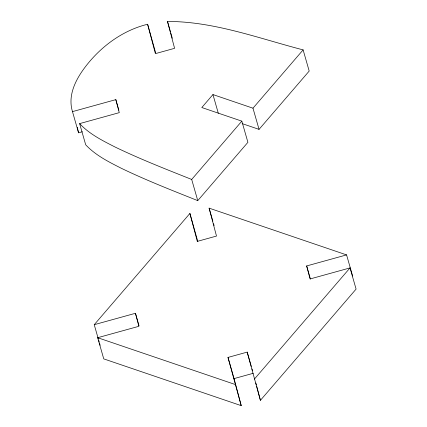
<?xml version="1.0" encoding="UTF-8"?>
<svg xmlns="http://www.w3.org/2000/svg" width="427" height="427" viewBox="0 0 427 427"><rect width="100%" height="100%" fill="white"/><g stroke="black" fill="none" stroke-linecap="round" stroke-linejoin="round"><path stroke-width="0.64" d="M147.619 24.254L155.391 53.637L174.595 48.326L167.485 21.451C214.082 21.419 258.559 38.313 303.117 49.884L309.191 71.063L259.05 129.37L252.976 108.191L212.95 94.57L201.806 107.529L241.831 121.145L247.906 142.324L197.76 200.631C172.022 190.373 146.178 180.274 121.204 168.227C108.581 161.812 95.493 155.284 85.694 144.796L79.625 123.616L119.272 112.648L115.829 99.635L72.483 111.623C66.767 93.033 78.376 74.741 89.964 61.104C104.999 43.549 124.999 29.773 147.619 24.254L155.636 52.783M197.76 200.631L191.691 179.452L241.831 121.145M252.976 108.191L303.117 49.884M98.343 339.017L94.234 324.691L189.908 213.447L197.829 241.607M254.343 379.16L350.017 267.916L356.091 289.095L260.417 400.339L247.19 352.115L227.991 357.426L241.218 405.65L103.75 358.883L97.676 337.704L138.892 326.303L135.45 313.29L94.234 324.691M72.483 111.623L78.557 132.802L82.347 131.756M350.017 267.916L310.109 278.954L306.666 265.941L346.575 254.903L352.649 276.082M241.218 405.65L234.065 378.605L253.264 373.294M242.162 123.622L259.05 129.37M189.908 213.447L197.295 241.378L216.494 236.067L209.107 208.136L346.575 254.903M97.676 337.704L235.144 384.471M191.691 179.452C165.948 169.193 140.104 159.095 115.13 147.048C102.512 140.632 89.419 134.105 79.625 123.616M306.666 265.941L310.418 279.018M212.95 94.57L218.304 113.262M167.485 21.451L170.522 32.041M170.88 33.285L172.305 38.27M209.107 208.136L212.859 221.218M213.575 223.705L214.108 225.579M247.19 352.115L251.3 366.441M252.015 368.933L252.549 370.801M227.991 357.426L234.065 378.605M115.829 99.635L118.866 110.225M135.45 313.29L139.021 325.748M98.701 340.26L99.235 342.134M99.592 343.377L100.131 345.246M78.557 132.802L77.303 127.31M255.821 382.95L256.328 384.882M256.67 386.173L260.417 400.339"/></g></svg>
